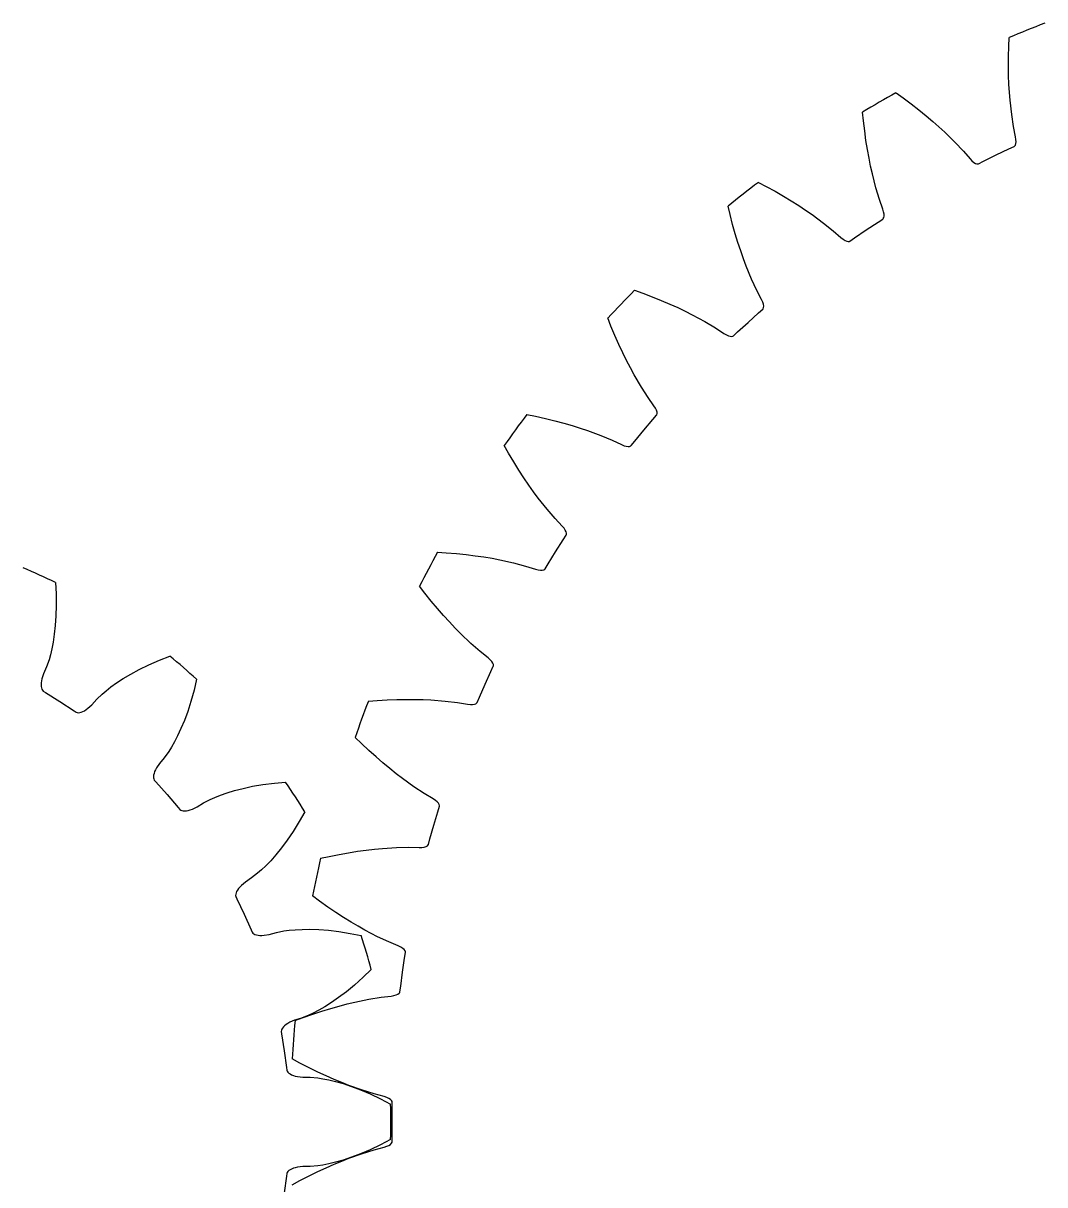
# Model space of a CAD drawing. Extents: x -24 to 114, y -47 to 47.
# Drawn here: x 9.32 to 50.11, y -2.51 to 43.86 of the extents above; entities that cross this region are included whole.
import ezdxf

# ---------------------------------------------------------------- set-up
doc = ezdxf.new("R2010")
doc.units = 0

msp = doc.modelspace()

# ---------------------------------------------------------------- linework, layer by layer
at = {"layer": 'layer0'}
for p, q in [((48.668, 42.936), (48.683, 43.284)), ((48.658, 42.53), (48.668, 42.936)), ((48.657, 42.142), (48.658, 42.53)), ((48.664, 41.775), (48.657, 42.142)), ((48.678, 41.427), (48.664, 41.775)), ((48.698, 41.095), (48.678, 41.427)), ((44.169, 41.082), (44.452, 40.88)), ((44.452, 40.88), (44.778, 40.637)), ((48.723, 40.785), (48.698, 41.095)), ((44.778, 40.637), (45.084, 40.4)), ((45.084, 40.4), (45.37, 40.168)), ((48.787, 40.22), (48.723, 40.785)), ((42.871, 39.967), (42.837, 40.313)), ((42.918, 39.563), (42.871, 39.967)), ((45.37, 40.168), (45.636, 39.943)), ((45.636, 39.943), (45.884, 39.723)), ((48.862, 39.731), (48.787, 40.22)), ((42.971, 39.18), (42.918, 39.563)), ((45.884, 39.723), (46.113, 39.512)), ((46.113, 39.512), (46.52, 39.114)), ((48.942, 39.328), (48.862, 39.731)), ((43.029, 38.817), (42.971, 39.18)), ((46.52, 39.114), (46.858, 38.754)), ((48.887, 38.944), (48.905, 38.957)), ((48.905, 38.957), (48.934, 38.996)), ((48.934, 38.996), (48.952, 39.053)), ((48.957, 39.219), (48.942, 39.328)), ((48.952, 39.053), (48.96, 39.127)), ((48.96, 39.127), (48.957, 39.219)), ((43.091, 38.473), (43.029, 38.817)), ((46.858, 38.754), (47.127, 38.443)), ((47.668, 38.353), (48.172, 38.603)), ((48.172, 38.603), (48.679, 38.847)), ((48.679, 38.847), (48.887, 38.944)), ((43.157, 38.148), (43.091, 38.473)), ((43.225, 37.845), (43.157, 38.148)), ((47.127, 38.443), (47.203, 38.364)), ((47.203, 38.364), (47.274, 38.305)), ((47.274, 38.305), (47.337, 38.265)), ((47.337, 38.265), (47.394, 38.245)), ((47.394, 38.245), (47.442, 38.243)), ((47.442, 38.243), (47.463, 38.249)), ((47.463, 38.249), (47.668, 38.353)), ((43.366, 37.294), (43.225, 37.845)), ((38.674, 37.505), (38.982, 37.344)), ((38.982, 37.344), (39.339, 37.149)), ((39.339, 37.149), (39.675, 36.956)), ((43.509, 36.821), (43.366, 37.294)), ((39.675, 36.956), (39.99, 36.767)), ((39.99, 36.767), (40.285, 36.581)), ((43.644, 36.432), (43.509, 36.821)), ((37.544, 36.22), (37.462, 36.558)), ((37.646, 35.827), (37.544, 36.22)), ((40.285, 36.581), (40.561, 36.398)), ((40.561, 36.398), (40.817, 36.221)), ((40.817, 36.221), (41.275, 35.883)), ((43.674, 36.327), (43.644, 36.432)), ((43.691, 36.236), (43.674, 36.327)), ((43.693, 36.161), (43.691, 36.236)), ((37.752, 35.454), (37.646, 35.827)), ((41.275, 35.883), (41.66, 35.573)), ((42.983, 35.607), (43.451, 35.919)), ((43.451, 35.919), (43.644, 36.044)), ((43.644, 36.044), (43.659, 36.059)), ((43.659, 36.059), (43.682, 36.102)), ((43.682, 36.102), (43.693, 36.161)), ((37.86, 35.103), (37.752, 35.454)), ((41.66, 35.573), (41.97, 35.303)), ((41.97, 35.303), (42.057, 35.235)), ((42.33, 35.158), (42.518, 35.29)), ((42.518, 35.29), (42.983, 35.607)), ((37.969, 34.772), (37.86, 35.103)), ((42.057, 35.235), (42.135, 35.186)), ((42.135, 35.186), (42.203, 35.156)), ((42.203, 35.156), (42.262, 35.144)), ((42.262, 35.144), (42.31, 35.149)), ((42.31, 35.149), (42.33, 35.158)), ((38.079, 34.459), (37.969, 34.772)), ((38.189, 34.167), (38.079, 34.459)), ((38.406, 33.641), (38.189, 34.167)), ((38.614, 33.193), (38.406, 33.641)), ((33.73, 33.198), (34.058, 33.081)), ((34.058, 33.081), (34.438, 32.938)), ((34.438, 32.938), (34.797, 32.794)), ((38.801, 32.827), (38.614, 33.193)), ((34.797, 32.794), (35.136, 32.65)), ((35.136, 32.65), (35.454, 32.507)), ((35.454, 32.507), (35.753, 32.364)), ((38.846, 32.727), (38.801, 32.827)), ((38.874, 32.639), (38.846, 32.727)), ((38.855, 32.443), (38.868, 32.46)), ((38.868, 32.46), (38.885, 32.505)), ((38.887, 32.565), (38.874, 32.639)), ((38.885, 32.505), (38.887, 32.565)), ((32.789, 31.768), (32.662, 32.092)), ((35.753, 32.364), (36.031, 32.225)), ((36.031, 32.225), (36.532, 31.954)), ((38.261, 31.918), (38.681, 32.292)), ((38.681, 32.292), (38.855, 32.443)), ((32.946, 31.393), (32.789, 31.768)), ((36.532, 31.954), (36.956, 31.701)), ((36.956, 31.701), (37.3, 31.476)), ((37.677, 31.383), (37.845, 31.539)), ((37.845, 31.539), (38.261, 31.918)), ((33.102, 31.038), (32.946, 31.393)), ((37.3, 31.476), (37.396, 31.421)), ((37.396, 31.421), (37.48, 31.383)), ((37.48, 31.383), (37.552, 31.363)), ((37.552, 31.363), (37.612, 31.359)), ((37.612, 31.359), (37.658, 31.371)), ((37.658, 31.371), (37.677, 31.383)), ((33.258, 30.705), (33.102, 31.038)), ((33.412, 30.393), (33.258, 30.705)), ((33.565, 30.098), (33.412, 30.393)), ((33.714, 29.825), (33.565, 30.098)), ((34.002, 29.335), (33.714, 29.825)), ((34.27, 28.919), (34.002, 29.335)), ((34.507, 28.583), (34.27, 28.919)), ((34.565, 28.49), (34.507, 28.583)), ((34.606, 28.407), (34.565, 28.49)), ((34.629, 28.336), (34.606, 28.407)), ((34.635, 28.276), (34.629, 28.336)), ((29.433, 28.244), (29.774, 28.174)), ((29.774, 28.174), (30.171, 28.086)), ((30.171, 28.086), (30.547, 27.993)), ((30.547, 27.993), (30.902, 27.897)), ((30.902, 27.897), (31.236, 27.8)), ((34.098, 27.608), (34.463, 28.036)), ((34.463, 28.036), (34.613, 28.21)), ((34.613, 28.21), (34.624, 28.229)), ((34.624, 28.229), (34.635, 28.276)), ((31.236, 27.8), (31.553, 27.7)), ((31.553, 27.7), (31.848, 27.601)), ((31.848, 27.601), (32.381, 27.402)), ((32.381, 27.402), (32.837, 27.211)), ((33.739, 27.174), (34.098, 27.608)), ((28.701, 26.697), (28.529, 27)), ((32.837, 27.211), (33.209, 27.036)), ((33.209, 27.036), (33.311, 26.995)), ((33.311, 26.995), (33.399, 26.969)), ((33.399, 26.969), (33.474, 26.959)), ((33.474, 26.959), (33.533, 26.964)), ((33.533, 26.964), (33.578, 26.982)), ((33.578, 26.982), (33.595, 26.996)), ((33.595, 26.996), (33.739, 27.174)), ((28.908, 26.348), (28.701, 26.697)), ((29.113, 26.019), (28.908, 26.348)), ((29.313, 25.711), (29.113, 26.019)), ((29.509, 25.422), (29.313, 25.711)), ((29.702, 25.152), (29.509, 25.422)), ((29.887, 24.903), (29.702, 25.152)), ((30.241, 24.457), (29.887, 24.903)), ((30.564, 24.083), (30.241, 24.457)), ((30.845, 23.783), (30.564, 24.083)), ((30.916, 23.699), (30.845, 23.783)), ((30.967, 23.622), (30.916, 23.699)), ((30.576, 22.76), (30.877, 23.235)), ((30.877, 23.235), (31.002, 23.428)), ((31, 23.555), (30.967, 23.622)), ((31.014, 23.496), (31, 23.555)), ((31.002, 23.428), (31.011, 23.448)), ((31.011, 23.448), (31.014, 23.496)), ((25.868, 22.741), (26.216, 22.719)), ((30.281, 22.281), (30.576, 22.76)), ((26.216, 22.719), (26.62, 22.687)), ((26.62, 22.687), (27.006, 22.647)), ((27.006, 22.647), (27.37, 22.602)), ((27.37, 22.602), (27.716, 22.552)), ((27.716, 22.552), (28.043, 22.498)), ((28.043, 22.498), (28.349, 22.44)), ((28.349, 22.44), (28.904, 22.318)), ((28.904, 22.318), (29.382, 22.191)), ((30.162, 22.084), (30.281, 22.281)), ((29.382, 22.191), (29.775, 22.07)), ((29.775, 22.07), (29.882, 22.044)), ((29.882, 22.044), (29.973, 22.031)), ((29.973, 22.031), (30.048, 22.031)), ((30.048, 22.031), (30.106, 22.043)), ((30.106, 22.043), (30.148, 22.068)), ((30.148, 22.068), (30.162, 22.084)), ((25.358, 21.107), (25.146, 21.383)), ((25.612, 20.79), (25.358, 21.107)), ((25.86, 20.493), (25.612, 20.79)), ((26.102, 20.215), (25.86, 20.493)), ((26.336, 19.957), (26.102, 20.215)), ((26.564, 19.716), (26.336, 19.957)), ((26.783, 19.495), (26.564, 19.716)), ((27.195, 19.103), (26.783, 19.495)), ((27.567, 18.777), (27.195, 19.103)), ((27.887, 18.519), (27.567, 18.777)), ((27.969, 18.446), (27.887, 18.519)), ((28.03, 18.378), (27.969, 18.446)), ((27.995, 17.982), (28.092, 18.19)), ((28.072, 18.315), (28.03, 18.378)), ((28.095, 18.26), (28.072, 18.315)), ((28.092, 18.19), (28.098, 18.211)), ((28.098, 18.211), (28.095, 18.26)), ((27.763, 17.469), (27.995, 17.982)), ((27.538, 16.954), (27.763, 17.469)), ((23.103, 16.795), (23.451, 16.822)), ((23.451, 16.822), (23.856, 16.846)), ((23.856, 16.846), (24.243, 16.861)), ((24.243, 16.861), (24.611, 16.867)), ((24.611, 16.867), (24.959, 16.865)), ((24.959, 16.865), (25.291, 16.857)), ((25.291, 16.857), (25.602, 16.842)), ((25.602, 16.842), (26.169, 16.799)), ((26.169, 16.799), (26.66, 16.74)), ((26.66, 16.74), (27.066, 16.675)), ((27.341, 16.674), (27.398, 16.694)), ((27.398, 16.694), (27.436, 16.724)), ((27.436, 16.724), (27.447, 16.743)), ((27.447, 16.743), (27.538, 16.954)), ((27.066, 16.675), (27.175, 16.663)), ((27.175, 16.663), (27.267, 16.663)), ((27.267, 16.663), (27.341, 16.674)), ((22.826, 15.106), (22.577, 15.35)), ((23.121, 14.828), (22.826, 15.106)), ((23.409, 14.568), (23.121, 14.828)), ((23.686, 14.327), (23.409, 14.568)), ((23.954, 14.104), (23.686, 14.327)), ((24.214, 13.897), (23.954, 14.104)), ((24.461, 13.708), (24.214, 13.897)), ((24.924, 13.377), (24.461, 13.708)), ((25.337, 13.107), (24.924, 13.377)), ((25.69, 12.896), (25.337, 13.107)), ((25.781, 12.834), (25.69, 12.896)), ((25.852, 12.775), (25.781, 12.834)), ((25.902, 12.719), (25.852, 12.775)), ((25.872, 12.378), (25.939, 12.598)), ((25.932, 12.667), (25.902, 12.719)), ((25.942, 12.62), (25.932, 12.667)), ((25.939, 12.598), (25.942, 12.62)), ((25.714, 11.839), (25.872, 12.378)), ((25.562, 11.297), (25.714, 11.839)), ((25.502, 11.075), (25.562, 11.297)), ((21.533, 10.598), (21.931, 10.678)), ((21.931, 10.678), (22.313, 10.746)), ((22.313, 10.746), (22.676, 10.803)), ((22.676, 10.803), (23.021, 10.85)), ((23.021, 10.85), (23.351, 10.888)), ((23.351, 10.888), (23.661, 10.917)), ((23.661, 10.917), (24.229, 10.953)), ((24.229, 10.953), (24.723, 10.963)), ((24.723, 10.963), (25.134, 10.955)), ((25.134, 10.955), (25.243, 10.959)), ((25.243, 10.959), (25.335, 10.971)), ((25.335, 10.971), (25.407, 10.992)), ((25.407, 10.992), (25.46, 11.02)), ((25.46, 11.02), (25.493, 11.055)), ((25.493, 11.055), (25.502, 11.075)), ((21.193, 10.522), (21.533, 10.598)), ((21.154, 8.812), (20.873, 9.019)), ((21.485, 8.577), (21.154, 8.812)), ((21.805, 8.359), (21.485, 8.577)), ((22.114, 8.159), (21.805, 8.359)), ((22.41, 7.976), (22.114, 8.159)), ((22.696, 7.807), (22.41, 7.976)), ((22.967, 7.655), (22.696, 7.807)), ((23.472, 7.391), (22.967, 7.655)), ((23.919, 7.181), (23.472, 7.391)), ((24.297, 7.021), (23.919, 7.181)), ((24.396, 6.973), (24.297, 7.021)), ((24.474, 6.924), (24.396, 6.973)), ((24.468, 5.977), (24.55, 6.534)), ((24.532, 6.876), (24.474, 6.924)), ((24.569, 6.828), (24.532, 6.876)), ((24.55, 6.534), (24.585, 6.761)), ((24.585, 6.783), (24.569, 6.828)), ((24.585, 6.761), (24.585, 6.783)), ((24.393, 5.42), (24.468, 5.977)), ((24.282, 5.096), (24.33, 5.132)), ((24.33, 5.132), (24.358, 5.171)), ((24.358, 5.171), (24.365, 5.192)), ((24.365, 5.192), (24.393, 5.42)), ((21.939, 4.624), (22.26, 4.707)), ((22.26, 4.707), (22.563, 4.779)), ((22.563, 4.779), (23.121, 4.893)), ((23.121, 4.893), (23.608, 4.972)), ((23.608, 4.972), (24.016, 5.022)), ((24.016, 5.022), (24.125, 5.04)), ((24.125, 5.04), (24.213, 5.066)), ((24.213, 5.066), (24.282, 5.096)), ((20.501, 4.167), (20.884, 4.301)), ((20.884, 4.301), (21.252, 4.422)), ((21.252, 4.422), (21.604, 4.529)), ((21.604, 4.529), (21.939, 4.624)), ((20.174, 4.045), (20.501, 4.167)), ((20.373, 2.345), (20.067, 2.511)), ((20.734, 2.159), (20.373, 2.345)), ((21.082, 1.988), (20.734, 2.159)), ((21.415, 1.833), (21.082, 1.988)), ((21.734, 1.692), (21.415, 1.833)), ((22.041, 1.565), (21.734, 1.692)), ((22.33, 1.452), (22.041, 1.565)), ((22.867, 1.261), (22.33, 1.452)), ((23.339, 1.115), (22.867, 1.261)), ((23.736, 1.009), (23.339, 1.115)), ((23.84, 0.976), (23.736, 1.009)), ((23.925, 0.938), (23.84, 0.976)), ((23.988, 0.898), (23.925, 0.938)), ((24.031, 0.857), (23.988, 0.898)), ((24.054, 0.814), (24.031, 0.857)), ((24.05, 0), (24.054, 0.563)), ((24.057, 0.792), (24.054, 0.814)), ((24.054, 0.563), (24.057, 0.792)), ((24.054, -0.563), (24.05, 0)), ((23.925, -0.938), (23.988, -0.898)), ((23.988, -0.898), (24.031, -0.857)), ((24.031, -0.857), (24.054, -0.814)), ((24.057, -0.792), (24.054, -0.563)), ((24.054, -0.814), (24.057, -0.792)), ((22.33, -1.452), (22.867, -1.261)), ((22.867, -1.261), (23.339, -1.115)), ((23.339, -1.115), (23.736, -1.009)), ((23.736, -1.009), (23.84, -0.976)), ((23.84, -0.976), (23.925, -0.938)), ((21.082, -1.988), (21.415, -1.833)), ((21.415, -1.833), (21.734, -1.692)), ((21.734, -1.692), (22.041, -1.565)), ((22.041, -1.565), (22.33, -1.452)), ((20.373, -2.345), (20.734, -2.159)), ((20.734, -2.159), (21.082, -1.988)), ((20.067, -2.511), (20.373, -2.345))]:
    msp.add_line(p, q, dxfattribs=at)
for start, end in [(111.0629, 112.9371), (119.0629, 120.9371), (127.0629, 128.9371), (135.0629, 136.9371), (143.0629, 144.9371), (151.0629, 152.9371), (159.0629, 160.9371), (167.0629, 168.9371), (175.0629, 176.9371)]:
    msp.add_arc((67, 0), 47, start, end, dxfattribs=at)
at = {"layer": 'layer1'}
for p, q in [((10.608, 21.529), (10.633, 21.081)), ((10.633, 21.081), (10.64, 20.62)), ((10.64, 20.62), (10.63, 20.199)), ((10.63, 20.199), (10.604, 19.812)), ((10.604, 19.812), (10.565, 19.464)), ((10.518, 19.153), (10.465, 18.88)), ((10.565, 19.464), (10.518, 19.153)), ((10.408, 18.643), (10.353, 18.448)), ((10.465, 18.88), (10.408, 18.643)), ((14.759, 18.43), (15.177, 18.592)), ((10.253, 18.162), (10.135, 17.889)), ((10.353, 18.448), (10.253, 18.162)), ((13.958, 18.06), (14.337, 18.245)), ((14.337, 18.245), (14.759, 18.43)), ((10.071, 17.691), (10.052, 17.602)), ((10.135, 17.889), (10.071, 17.691)), ((13.053, 17.524), (13.316, 17.696)), ((13.316, 17.696), (13.617, 17.876)), ((13.617, 17.876), (13.958, 18.06)), ((16.243, 17.668), (16.142, 17.232)), ((10.04, 17.521), (10.037, 17.447)), ((10.037, 17.447), (10.04, 17.38)), ((10.052, 17.602), (10.04, 17.521)), ((10.04, 17.38), (10.051, 17.321)), ((10.051, 17.321), (10.068, 17.271)), ((10.068, 17.271), (10.092, 17.229)), ((10.092, 17.229), (10.122, 17.195)), ((10.122, 17.195), (10.208, 17.141)), ((12.48, 17.081), (12.635, 17.212)), ((12.635, 17.212), (12.826, 17.362)), ((12.826, 17.362), (13.053, 17.524)), ((16.142, 17.232), (16.019, 16.787)), ((10.208, 17.141), (10.786, 16.783)), ((10.786, 16.783), (11.351, 16.406)), ((12.062, 16.65), (12.261, 16.871)), ((12.261, 16.871), (12.48, 17.081)), ((16.019, 16.787), (15.89, 16.386)), ((11.351, 16.406), (11.437, 16.35)), ((11.437, 16.35), (11.48, 16.337)), ((11.48, 16.337), (11.528, 16.333)), ((11.528, 16.333), (11.581, 16.338)), ((11.581, 16.338), (11.639, 16.353)), ((11.639, 16.353), (11.701, 16.377)), ((11.701, 16.377), (11.767, 16.411)), ((11.767, 16.411), (11.836, 16.456)), ((11.836, 16.456), (11.909, 16.51)), ((11.909, 16.51), (12.062, 16.65)), ((15.89, 16.386), (15.756, 16.022)), ((15.756, 16.022), (15.621, 15.699)), ((15.488, 15.414), (15.36, 15.167)), ((15.621, 15.699), (15.488, 15.414)), ((15.239, 14.956), (15.131, 14.784)), ((15.36, 15.167), (15.239, 14.956)), ((14.954, 14.538), (14.764, 14.309)), ((15.131, 14.784), (14.954, 14.538)), ((14.545, 13.912), (14.53, 13.847)), ((14.57, 13.982), (14.545, 13.912)), ((14.604, 14.058), (14.57, 13.982)), ((14.647, 14.137), (14.604, 14.058)), ((14.764, 14.309), (14.647, 14.137)), ((14.53, 13.847), (14.524, 13.788)), ((14.524, 13.788), (14.526, 13.735)), ((14.526, 13.735), (14.537, 13.688)), ((14.537, 13.688), (14.556, 13.647)), ((14.556, 13.647), (14.624, 13.57)), ((14.624, 13.57), (15.077, 13.064)), ((18.481, 13.396), (18.896, 13.467)), ((18.896, 13.467), (19.354, 13.525)), ((19.354, 13.525), (19.8, 13.563)), ((15.077, 13.064), (15.513, 12.544)), ((16.972, 12.955), (17.198, 13.045)), ((17.198, 13.045), (17.461, 13.137)), ((17.461, 13.137), (17.762, 13.228)), ((17.762, 13.228), (18.102, 13.315)), ((18.102, 13.315), (18.481, 13.396)), ((15.513, 12.544), (15.58, 12.466)), ((16.078, 12.486), (16.264, 12.578)), ((16.264, 12.578), (16.518, 12.733)), ((16.518, 12.733), (16.787, 12.873)), ((16.787, 12.873), (16.972, 12.955)), ((15.58, 12.466), (15.617, 12.441)), ((15.617, 12.441), (15.662, 12.424)), ((15.662, 12.424), (15.715, 12.414)), ((15.715, 12.414), (15.774, 12.412)), ((15.774, 12.412), (15.841, 12.417)), ((15.841, 12.417), (15.914, 12.432)), ((15.914, 12.432), (15.993, 12.455)), ((15.993, 12.455), (16.078, 12.486)), ((20.563, 12.376), (20.343, 11.986)), ((20.1, 11.594), (19.863, 11.246)), ((20.343, 11.986), (20.1, 11.594)), ((19.863, 11.246), (19.632, 10.934)), ((19.632, 10.934), (19.411, 10.662)), ((19.011, 10.225), (18.835, 10.057)), ((19.204, 10.426), (19.011, 10.225)), ((19.411, 10.662), (19.204, 10.426)), ((18.683, 9.922), (18.444, 9.736)), ((18.835, 10.057), (18.683, 9.922)), ((17.919, 9.311), (17.876, 9.251)), ((17.973, 9.374), (17.919, 9.311)), ((18.037, 9.438), (17.973, 9.374)), ((18.197, 9.569), (18.037, 9.438)), ((18.444, 9.736), (18.197, 9.569)), ((17.807, 9.086), (17.805, 9.038)), ((17.805, 9.038), (17.812, 8.994)), ((17.82, 9.138), (17.807, 9.086)), ((17.812, 8.994), (17.855, 8.901)), ((17.843, 9.193), (17.82, 9.138)), ((17.876, 9.251), (17.843, 9.193)), ((17.855, 8.901), (18.147, 8.288)), ((18.147, 8.288), (18.419, 7.665)), ((18.419, 7.665), (18.461, 7.572)), ((18.461, 7.572), (18.49, 7.537)), ((18.49, 7.537), (18.528, 7.508)), ((18.528, 7.508), (18.575, 7.484)), ((18.575, 7.484), (18.632, 7.465)), ((18.632, 7.465), (18.697, 7.452)), ((18.697, 7.452), (18.771, 7.445)), ((18.771, 7.445), (18.854, 7.444)), ((18.854, 7.444), (18.944, 7.451)), ((18.944, 7.451), (19.149, 7.486)), ((19.149, 7.486), (19.436, 7.564)), ((19.436, 7.564), (19.733, 7.622)), ((19.733, 7.622), (19.935, 7.649)), ((19.935, 7.649), (20.177, 7.671)), ((20.177, 7.671), (20.455, 7.685)), ((20.455, 7.685), (20.77, 7.688)), ((20.77, 7.688), (21.12, 7.676)), ((21.12, 7.676), (21.506, 7.647)), ((21.506, 7.647), (21.925, 7.598)), ((21.925, 7.598), (22.38, 7.525)), ((22.38, 7.525), (22.819, 7.436)), ((23.217, 6.082), (22.895, 5.77)), ((22.895, 5.77), (22.552, 5.462)), ((22.226, 5.194), (21.917, 4.961)), ((22.552, 5.462), (22.226, 5.194)), ((21.629, 4.761), (21.363, 4.594)), ((21.917, 4.961), (21.629, 4.761)), ((20.721, 4.257), (20.44, 4.145)), ((20.906, 4.343), (20.721, 4.257)), ((21.121, 4.455), (20.906, 4.343)), ((21.363, 4.594), (21.121, 4.455)), ((19.673, 3.747), (19.646, 3.701)), ((19.71, 3.794), (19.673, 3.747)), ((19.758, 3.84), (19.71, 3.794)), ((19.816, 3.886), (19.758, 3.84)), ((19.886, 3.931), (19.816, 3.886)), ((19.965, 3.974), (19.886, 3.931)), ((20.156, 4.055), (19.965, 3.974)), ((20.44, 4.145), (20.156, 4.055)), ((19.63, 3.655), (19.624, 3.611)), ((19.624, 3.611), (19.639, 3.51)), ((19.646, 3.701), (19.63, 3.655)), ((19.639, 3.51), (19.747, 2.839)), ((19.747, 2.839), (19.832, 2.165)), ((19.832, 2.165), (19.846, 2.064)), ((19.846, 2.064), (19.864, 2.023)), ((19.864, 2.023), (19.893, 1.984)), ((19.893, 1.984), (19.931, 1.947)), ((19.931, 1.947), (19.98, 1.913)), ((19.98, 1.913), (20.039, 1.882)), ((20.039, 1.882), (20.108, 1.855)), ((20.108, 1.855), (20.187, 1.831)), ((20.187, 1.831), (20.276, 1.812)), ((20.276, 1.812), (20.482, 1.788)), ((20.482, 1.788), (20.78, 1.782)), ((20.78, 1.782), (21.081, 1.754)), ((21.081, 1.754), (21.282, 1.723)), ((21.282, 1.723), (21.521, 1.676)), ((21.521, 1.676), (21.792, 1.611)), ((21.792, 1.611), (22.094, 1.525)), ((22.094, 1.525), (22.427, 1.415)), ((22.427, 1.415), (22.789, 1.278)), ((22.789, 1.278), (23.177, 1.113)), ((23.177, 1.113), (23.593, 0.915)), ((23.593, 0.915), (23.99, 0.706)), ((23.593, -0.915), (23.177, -1.113)), ((23.99, -0.706), (23.593, -0.915)), ((22.789, -1.278), (22.427, -1.415)), ((23.177, -1.113), (22.789, -1.278)), ((20.108, -1.855), (20.039, -1.882)), ((20.187, -1.831), (20.108, -1.855)), ((20.276, -1.812), (20.187, -1.831)), ((20.482, -1.788), (20.276, -1.812)), ((20.78, -1.782), (20.482, -1.788)), ((21.081, -1.754), (20.78, -1.782)), ((21.282, -1.723), (21.081, -1.754)), ((21.521, -1.676), (21.282, -1.723)), ((21.792, -1.611), (21.521, -1.676)), ((22.094, -1.525), (21.792, -1.611)), ((22.427, -1.415), (22.094, -1.525)), ((19.832, -2.165), (19.747, -2.839)), ((19.846, -2.064), (19.832, -2.165)), ((19.864, -2.023), (19.846, -2.064)), ((19.893, -1.984), (19.864, -2.023)), ((19.931, -1.947), (19.893, -1.984)), ((19.98, -1.913), (19.931, -1.947)), ((20.039, -1.882), (19.98, -1.913))]:
    msp.add_line(p, q, dxfattribs=at)
for start, end in [(63.7696, 67.1395), (47.406, 50.7758), (31.0423, 34.4122), (14.6787, 18.0486), (358.3151, 361.6849)]:
    msp.add_arc((0, 0), 24, start, end, dxfattribs=at)
at = {"layer": 'layer2'}
for p, q in [((48.668, 42.936), (48.683, 43.284)), ((48.658, 42.53), (48.668, 42.936)), ((48.657, 42.142), (48.658, 42.53)), ((48.664, 41.775), (48.657, 42.142)), ((48.678, 41.427), (48.664, 41.775)), ((48.698, 41.095), (48.678, 41.427)), ((44.169, 41.082), (44.452, 40.88)), ((44.452, 40.88), (44.778, 40.637)), ((48.723, 40.785), (48.698, 41.095)), ((44.778, 40.637), (45.084, 40.4)), ((45.084, 40.4), (45.37, 40.168)), ((48.787, 40.22), (48.723, 40.785)), ((42.871, 39.967), (42.837, 40.313)), ((42.918, 39.563), (42.871, 39.967)), ((45.37, 40.168), (45.636, 39.943)), ((45.636, 39.943), (45.884, 39.723)), ((48.862, 39.731), (48.787, 40.22)), ((42.971, 39.18), (42.918, 39.563)), ((45.884, 39.723), (46.113, 39.512)), ((46.113, 39.512), (46.52, 39.114)), ((48.942, 39.328), (48.862, 39.731)), ((43.029, 38.817), (42.971, 39.18)), ((46.52, 39.114), (46.858, 38.754)), ((48.887, 38.944), (48.905, 38.957)), ((48.905, 38.957), (48.934, 38.996)), ((48.934, 38.996), (48.952, 39.053)), ((48.957, 39.219), (48.942, 39.328)), ((48.952, 39.053), (48.96, 39.127)), ((48.96, 39.127), (48.957, 39.219)), ((43.091, 38.473), (43.029, 38.817)), ((46.858, 38.754), (47.127, 38.443)), ((47.668, 38.353), (48.172, 38.603)), ((48.172, 38.603), (48.679, 38.847)), ((48.679, 38.847), (48.887, 38.944)), ((43.157, 38.148), (43.091, 38.473)), ((43.225, 37.845), (43.157, 38.148)), ((47.127, 38.443), (47.203, 38.364)), ((47.203, 38.364), (47.274, 38.305)), ((47.274, 38.305), (47.337, 38.265)), ((47.337, 38.265), (47.394, 38.245)), ((47.394, 38.245), (47.442, 38.243)), ((47.442, 38.243), (47.463, 38.249)), ((47.463, 38.249), (47.668, 38.353)), ((43.366, 37.294), (43.225, 37.845)), ((38.674, 37.505), (38.982, 37.344)), ((38.982, 37.344), (39.339, 37.149)), ((39.339, 37.149), (39.675, 36.956)), ((43.509, 36.821), (43.366, 37.294)), ((39.675, 36.956), (39.99, 36.767)), ((39.99, 36.767), (40.285, 36.581)), ((43.644, 36.432), (43.509, 36.821)), ((37.544, 36.22), (37.462, 36.558)), ((37.646, 35.827), (37.544, 36.22)), ((40.285, 36.581), (40.561, 36.398)), ((40.561, 36.398), (40.817, 36.221)), ((40.817, 36.221), (41.275, 35.883)), ((43.674, 36.327), (43.644, 36.432)), ((43.691, 36.236), (43.674, 36.327)), ((43.693, 36.161), (43.691, 36.236)), ((37.752, 35.454), (37.646, 35.827)), ((41.275, 35.883), (41.66, 35.573)), ((42.983, 35.607), (43.451, 35.919)), ((43.451, 35.919), (43.644, 36.044)), ((43.644, 36.044), (43.659, 36.059)), ((43.659, 36.059), (43.682, 36.102)), ((43.682, 36.102), (43.693, 36.161)), ((37.86, 35.103), (37.752, 35.454)), ((41.66, 35.573), (41.97, 35.303)), ((41.97, 35.303), (42.057, 35.235)), ((42.33, 35.158), (42.518, 35.29)), ((42.518, 35.29), (42.983, 35.607)), ((37.969, 34.772), (37.86, 35.103)), ((42.057, 35.235), (42.135, 35.186)), ((42.135, 35.186), (42.203, 35.156)), ((42.203, 35.156), (42.262, 35.144)), ((42.262, 35.144), (42.31, 35.149)), ((42.31, 35.149), (42.33, 35.158)), ((38.079, 34.459), (37.969, 34.772)), ((38.189, 34.167), (38.079, 34.459)), ((38.406, 33.641), (38.189, 34.167)), ((38.614, 33.193), (38.406, 33.641)), ((33.73, 33.198), (34.058, 33.081)), ((34.058, 33.081), (34.438, 32.938)), ((34.438, 32.938), (34.797, 32.794)), ((38.801, 32.827), (38.614, 33.193)), ((34.797, 32.794), (35.136, 32.65)), ((35.136, 32.65), (35.454, 32.507)), ((35.454, 32.507), (35.753, 32.364)), ((38.846, 32.727), (38.801, 32.827)), ((38.874, 32.639), (38.846, 32.727)), ((38.855, 32.443), (38.868, 32.46)), ((38.868, 32.46), (38.885, 32.505)), ((38.887, 32.565), (38.874, 32.639)), ((38.885, 32.505), (38.887, 32.565)), ((32.789, 31.768), (32.662, 32.092)), ((35.753, 32.364), (36.031, 32.225)), ((36.031, 32.225), (36.532, 31.954)), ((38.261, 31.918), (38.681, 32.292)), ((38.681, 32.292), (38.855, 32.443)), ((32.946, 31.393), (32.789, 31.768)), ((36.532, 31.954), (36.956, 31.701)), ((36.956, 31.701), (37.3, 31.476)), ((37.677, 31.383), (37.845, 31.539)), ((37.845, 31.539), (38.261, 31.918)), ((33.102, 31.038), (32.946, 31.393)), ((37.3, 31.476), (37.396, 31.421)), ((37.396, 31.421), (37.48, 31.383)), ((37.48, 31.383), (37.552, 31.363)), ((37.552, 31.363), (37.612, 31.359)), ((37.612, 31.359), (37.658, 31.371)), ((37.658, 31.371), (37.677, 31.383)), ((33.258, 30.705), (33.102, 31.038)), ((33.412, 30.393), (33.258, 30.705)), ((33.565, 30.098), (33.412, 30.393)), ((33.714, 29.825), (33.565, 30.098)), ((34.002, 29.335), (33.714, 29.825)), ((34.27, 28.919), (34.002, 29.335)), ((34.507, 28.583), (34.27, 28.919)), ((34.565, 28.49), (34.507, 28.583)), ((34.606, 28.407), (34.565, 28.49)), ((34.629, 28.336), (34.606, 28.407)), ((34.635, 28.276), (34.629, 28.336)), ((29.433, 28.244), (29.774, 28.174)), ((29.774, 28.174), (30.171, 28.086)), ((30.171, 28.086), (30.547, 27.993)), ((30.547, 27.993), (30.902, 27.897)), ((30.902, 27.897), (31.236, 27.8)), ((34.098, 27.608), (34.463, 28.036)), ((34.463, 28.036), (34.613, 28.21)), ((34.613, 28.21), (34.624, 28.229)), ((34.624, 28.229), (34.635, 28.276)), ((31.236, 27.8), (31.553, 27.7)), ((31.553, 27.7), (31.848, 27.601)), ((31.848, 27.601), (32.381, 27.402)), ((32.381, 27.402), (32.837, 27.211)), ((33.739, 27.174), (34.098, 27.608)), ((28.701, 26.697), (28.529, 27)), ((32.837, 27.211), (33.209, 27.036)), ((33.209, 27.036), (33.311, 26.995)), ((33.311, 26.995), (33.399, 26.969)), ((33.399, 26.969), (33.474, 26.959)), ((33.474, 26.959), (33.533, 26.964)), ((33.533, 26.964), (33.578, 26.982)), ((33.578, 26.982), (33.595, 26.996)), ((33.595, 26.996), (33.739, 27.174)), ((28.908, 26.348), (28.701, 26.697)), ((29.113, 26.019), (28.908, 26.348)), ((29.313, 25.711), (29.113, 26.019)), ((29.509, 25.422), (29.313, 25.711)), ((29.702, 25.152), (29.509, 25.422)), ((29.887, 24.903), (29.702, 25.152)), ((30.241, 24.457), (29.887, 24.903)), ((30.564, 24.083), (30.241, 24.457)), ((30.845, 23.783), (30.564, 24.083)), ((30.916, 23.699), (30.845, 23.783)), ((30.967, 23.622), (30.916, 23.699)), ((30.576, 22.76), (30.877, 23.235)), ((30.877, 23.235), (31.002, 23.428)), ((31, 23.555), (30.967, 23.622)), ((31.014, 23.496), (31, 23.555)), ((31.002, 23.428), (31.011, 23.448)), ((31.011, 23.448), (31.014, 23.496)), ((25.868, 22.741), (26.216, 22.719)), ((30.281, 22.281), (30.576, 22.76)), ((26.216, 22.719), (26.62, 22.687)), ((26.62, 22.687), (27.006, 22.647)), ((27.006, 22.647), (27.37, 22.602)), ((27.37, 22.602), (27.716, 22.552)), ((27.716, 22.552), (28.043, 22.498)), ((28.043, 22.498), (28.349, 22.44)), ((28.349, 22.44), (28.904, 22.318)), ((28.904, 22.318), (29.382, 22.191)), ((30.162, 22.084), (30.281, 22.281)), ((29.382, 22.191), (29.775, 22.07)), ((29.775, 22.07), (29.882, 22.044)), ((29.882, 22.044), (29.973, 22.031)), ((29.973, 22.031), (30.048, 22.031)), ((30.048, 22.031), (30.106, 22.043)), ((30.106, 22.043), (30.148, 22.068)), ((30.148, 22.068), (30.162, 22.084)), ((25.358, 21.107), (25.146, 21.383)), ((25.612, 20.79), (25.358, 21.107)), ((25.86, 20.493), (25.612, 20.79)), ((26.102, 20.215), (25.86, 20.493)), ((26.336, 19.957), (26.102, 20.215)), ((26.564, 19.716), (26.336, 19.957)), ((26.783, 19.495), (26.564, 19.716)), ((27.195, 19.103), (26.783, 19.495)), ((27.567, 18.777), (27.195, 19.103)), ((27.887, 18.519), (27.567, 18.777)), ((27.969, 18.446), (27.887, 18.519)), ((28.03, 18.378), (27.969, 18.446)), ((27.995, 17.982), (28.092, 18.19)), ((28.072, 18.315), (28.03, 18.378)), ((28.095, 18.26), (28.072, 18.315)), ((28.092, 18.19), (28.098, 18.211)), ((28.098, 18.211), (28.095, 18.26)), ((27.763, 17.469), (27.995, 17.982)), ((27.538, 16.954), (27.763, 17.469)), ((23.103, 16.795), (23.451, 16.822)), ((23.451, 16.822), (23.856, 16.846)), ((23.856, 16.846), (24.243, 16.861)), ((24.243, 16.861), (24.611, 16.867)), ((24.611, 16.867), (24.959, 16.865)), ((24.959, 16.865), (25.291, 16.857)), ((25.291, 16.857), (25.602, 16.842)), ((25.602, 16.842), (26.169, 16.799)), ((26.169, 16.799), (26.66, 16.74)), ((26.66, 16.74), (27.066, 16.675)), ((27.341, 16.674), (27.398, 16.694)), ((27.398, 16.694), (27.436, 16.724)), ((27.436, 16.724), (27.447, 16.743)), ((27.447, 16.743), (27.538, 16.954)), ((27.066, 16.675), (27.175, 16.663)), ((27.175, 16.663), (27.267, 16.663)), ((27.267, 16.663), (27.341, 16.674)), ((22.826, 15.106), (22.577, 15.35)), ((23.121, 14.828), (22.826, 15.106)), ((23.409, 14.568), (23.121, 14.828)), ((23.686, 14.327), (23.409, 14.568)), ((23.954, 14.104), (23.686, 14.327)), ((24.214, 13.897), (23.954, 14.104)), ((24.461, 13.708), (24.214, 13.897)), ((24.924, 13.377), (24.461, 13.708)), ((25.337, 13.107), (24.924, 13.377)), ((25.69, 12.896), (25.337, 13.107)), ((25.781, 12.834), (25.69, 12.896)), ((25.852, 12.775), (25.781, 12.834)), ((25.902, 12.719), (25.852, 12.775)), ((25.872, 12.378), (25.939, 12.598)), ((25.932, 12.667), (25.902, 12.719)), ((25.942, 12.62), (25.932, 12.667)), ((25.939, 12.598), (25.942, 12.62)), ((25.714, 11.839), (25.872, 12.378)), ((25.562, 11.297), (25.714, 11.839)), ((25.502, 11.075), (25.562, 11.297)), ((21.533, 10.598), (21.931, 10.678)), ((21.931, 10.678), (22.313, 10.746)), ((22.313, 10.746), (22.676, 10.803)), ((22.676, 10.803), (23.021, 10.85)), ((23.021, 10.85), (23.351, 10.888)), ((23.351, 10.888), (23.661, 10.917)), ((23.661, 10.917), (24.229, 10.953)), ((24.229, 10.953), (24.723, 10.963)), ((24.723, 10.963), (25.134, 10.955)), ((25.134, 10.955), (25.243, 10.959)), ((25.243, 10.959), (25.335, 10.971)), ((25.335, 10.971), (25.407, 10.992)), ((25.407, 10.992), (25.46, 11.02)), ((25.46, 11.02), (25.493, 11.055)), ((25.493, 11.055), (25.502, 11.075)), ((21.193, 10.522), (21.533, 10.598)), ((21.154, 8.812), (20.873, 9.019)), ((21.485, 8.577), (21.154, 8.812)), ((21.805, 8.359), (21.485, 8.577)), ((22.114, 8.159), (21.805, 8.359)), ((22.41, 7.976), (22.114, 8.159)), ((22.696, 7.807), (22.41, 7.976)), ((22.967, 7.655), (22.696, 7.807)), ((23.472, 7.391), (22.967, 7.655)), ((23.919, 7.181), (23.472, 7.391)), ((24.297, 7.021), (23.919, 7.181)), ((24.396, 6.973), (24.297, 7.021)), ((24.474, 6.924), (24.396, 6.973)), ((24.468, 5.977), (24.55, 6.534)), ((24.532, 6.876), (24.474, 6.924)), ((24.569, 6.828), (24.532, 6.876)), ((24.55, 6.534), (24.585, 6.761)), ((24.585, 6.783), (24.569, 6.828)), ((24.585, 6.761), (24.585, 6.783)), ((24.393, 5.42), (24.468, 5.977)), ((24.282, 5.096), (24.33, 5.132)), ((24.33, 5.132), (24.358, 5.171)), ((24.358, 5.171), (24.365, 5.192)), ((24.365, 5.192), (24.393, 5.42)), ((21.939, 4.624), (22.26, 4.707)), ((22.26, 4.707), (22.563, 4.779)), ((22.563, 4.779), (23.121, 4.893)), ((23.121, 4.893), (23.608, 4.972)), ((23.608, 4.972), (24.016, 5.022)), ((24.016, 5.022), (24.125, 5.04)), ((24.125, 5.04), (24.213, 5.066)), ((24.213, 5.066), (24.282, 5.096)), ((20.501, 4.167), (20.884, 4.301)), ((20.884, 4.301), (21.252, 4.422)), ((21.252, 4.422), (21.604, 4.529)), ((21.604, 4.529), (21.939, 4.624)), ((20.174, 4.045), (20.501, 4.167)), ((20.373, 2.345), (20.067, 2.511)), ((20.734, 2.159), (20.373, 2.345)), ((21.082, 1.988), (20.734, 2.159)), ((21.415, 1.833), (21.082, 1.988)), ((21.734, 1.692), (21.415, 1.833)), ((22.041, 1.565), (21.734, 1.692)), ((22.33, 1.452), (22.041, 1.565)), ((22.867, 1.261), (22.33, 1.452)), ((23.339, 1.115), (22.867, 1.261)), ((23.736, 1.009), (23.339, 1.115)), ((23.84, 0.976), (23.736, 1.009)), ((23.925, 0.938), (23.84, 0.976)), ((23.988, 0.898), (23.925, 0.938)), ((24.031, 0.857), (23.988, 0.898)), ((24.054, 0.814), (24.031, 0.857)), ((24.05, 0), (24.054, 0.563)), ((24.057, 0.792), (24.054, 0.814)), ((24.054, 0.563), (24.057, 0.792)), ((24.054, -0.563), (24.05, 0)), ((23.925, -0.938), (23.988, -0.898)), ((23.988, -0.898), (24.031, -0.857)), ((24.031, -0.857), (24.054, -0.814)), ((24.057, -0.792), (24.054, -0.563)), ((24.054, -0.814), (24.057, -0.792)), ((22.33, -1.452), (22.867, -1.261)), ((22.867, -1.261), (23.339, -1.115)), ((23.339, -1.115), (23.736, -1.009)), ((23.736, -1.009), (23.84, -0.976)), ((23.84, -0.976), (23.925, -0.938)), ((21.082, -1.988), (21.415, -1.833)), ((21.415, -1.833), (21.734, -1.692)), ((21.734, -1.692), (22.041, -1.565)), ((22.041, -1.565), (22.33, -1.452)), ((20.373, -2.345), (20.734, -2.159)), ((20.734, -2.159), (21.082, -1.988)), ((20.067, -2.511), (20.373, -2.345))]:
    msp.add_line(p, q, dxfattribs=at)
for start, end in [(111.0629, 112.9371), (119.0629, 120.9371), (127.0629, 128.9371), (135.0629, 136.9371), (143.0629, 144.9371), (151.0629, 152.9371), (159.0629, 160.9371), (167.0629, 168.9371), (175.0629, 176.9371)]:
    msp.add_arc((67, 0), 47, start, end, dxfattribs=at)
at = {"layer": 'layer3'}
for p, q in [((10.608, 21.529), (10.633, 21.081)), ((10.633, 21.081), (10.64, 20.62)), ((10.64, 20.62), (10.63, 20.199)), ((10.63, 20.199), (10.604, 19.812)), ((10.604, 19.812), (10.565, 19.464)), ((10.518, 19.153), (10.465, 18.88)), ((10.565, 19.464), (10.518, 19.153)), ((10.408, 18.643), (10.353, 18.448)), ((10.465, 18.88), (10.408, 18.643)), ((14.759, 18.43), (15.177, 18.592)), ((10.253, 18.162), (10.135, 17.889)), ((10.353, 18.448), (10.253, 18.162)), ((13.958, 18.06), (14.337, 18.245)), ((14.337, 18.245), (14.759, 18.43)), ((10.071, 17.691), (10.052, 17.602)), ((10.135, 17.889), (10.071, 17.691)), ((13.053, 17.524), (13.316, 17.696)), ((13.316, 17.696), (13.617, 17.876)), ((13.617, 17.876), (13.958, 18.06)), ((16.243, 17.668), (16.142, 17.232)), ((10.04, 17.521), (10.037, 17.447)), ((10.037, 17.447), (10.04, 17.38)), ((10.052, 17.602), (10.04, 17.521)), ((10.04, 17.38), (10.051, 17.321)), ((10.051, 17.321), (10.068, 17.271)), ((10.068, 17.271), (10.092, 17.229)), ((10.092, 17.229), (10.122, 17.195)), ((10.122, 17.195), (10.208, 17.141)), ((12.48, 17.081), (12.635, 17.212)), ((12.635, 17.212), (12.826, 17.362)), ((12.826, 17.362), (13.053, 17.524)), ((16.142, 17.232), (16.019, 16.787)), ((10.208, 17.141), (10.786, 16.783)), ((10.786, 16.783), (11.351, 16.406)), ((12.062, 16.65), (12.261, 16.871)), ((12.261, 16.871), (12.48, 17.081)), ((16.019, 16.787), (15.89, 16.386)), ((11.351, 16.406), (11.437, 16.35)), ((11.437, 16.35), (11.48, 16.337)), ((11.48, 16.337), (11.528, 16.333)), ((11.528, 16.333), (11.581, 16.338)), ((11.581, 16.338), (11.639, 16.353)), ((11.639, 16.353), (11.701, 16.377)), ((11.701, 16.377), (11.767, 16.411)), ((11.767, 16.411), (11.836, 16.456)), ((11.836, 16.456), (11.909, 16.51)), ((11.909, 16.51), (12.062, 16.65)), ((15.89, 16.386), (15.756, 16.022)), ((15.756, 16.022), (15.621, 15.699)), ((15.488, 15.414), (15.36, 15.167)), ((15.621, 15.699), (15.488, 15.414)), ((15.239, 14.956), (15.131, 14.784)), ((15.36, 15.167), (15.239, 14.956)), ((14.954, 14.538), (14.764, 14.309)), ((15.131, 14.784), (14.954, 14.538)), ((14.545, 13.912), (14.53, 13.847)), ((14.57, 13.982), (14.545, 13.912)), ((14.604, 14.058), (14.57, 13.982)), ((14.647, 14.137), (14.604, 14.058)), ((14.764, 14.309), (14.647, 14.137)), ((14.53, 13.847), (14.524, 13.788)), ((14.524, 13.788), (14.526, 13.735)), ((14.526, 13.735), (14.537, 13.688)), ((14.537, 13.688), (14.556, 13.647)), ((14.556, 13.647), (14.624, 13.57)), ((14.624, 13.57), (15.077, 13.064)), ((18.481, 13.396), (18.896, 13.467)), ((18.896, 13.467), (19.354, 13.525)), ((19.354, 13.525), (19.8, 13.563)), ((15.077, 13.064), (15.513, 12.544)), ((16.972, 12.955), (17.198, 13.045)), ((17.198, 13.045), (17.461, 13.137)), ((17.461, 13.137), (17.762, 13.228)), ((17.762, 13.228), (18.102, 13.315)), ((18.102, 13.315), (18.481, 13.396)), ((15.513, 12.544), (15.58, 12.466)), ((16.078, 12.486), (16.264, 12.578)), ((16.264, 12.578), (16.518, 12.733)), ((16.518, 12.733), (16.787, 12.873)), ((16.787, 12.873), (16.972, 12.955)), ((15.58, 12.466), (15.617, 12.441)), ((15.617, 12.441), (15.662, 12.424)), ((15.662, 12.424), (15.715, 12.414)), ((15.715, 12.414), (15.774, 12.412)), ((15.774, 12.412), (15.841, 12.417)), ((15.841, 12.417), (15.914, 12.432)), ((15.914, 12.432), (15.993, 12.455)), ((15.993, 12.455), (16.078, 12.486)), ((20.563, 12.376), (20.343, 11.986)), ((20.1, 11.594), (19.863, 11.246)), ((20.343, 11.986), (20.1, 11.594)), ((19.863, 11.246), (19.632, 10.934)), ((19.632, 10.934), (19.411, 10.662)), ((19.011, 10.225), (18.835, 10.057)), ((19.204, 10.426), (19.011, 10.225)), ((19.411, 10.662), (19.204, 10.426)), ((18.683, 9.922), (18.444, 9.736)), ((18.835, 10.057), (18.683, 9.922)), ((17.919, 9.311), (17.876, 9.251)), ((17.973, 9.374), (17.919, 9.311)), ((18.037, 9.438), (17.973, 9.374)), ((18.197, 9.569), (18.037, 9.438)), ((18.444, 9.736), (18.197, 9.569)), ((17.807, 9.086), (17.805, 9.038)), ((17.805, 9.038), (17.812, 8.994)), ((17.82, 9.138), (17.807, 9.086)), ((17.812, 8.994), (17.855, 8.901)), ((17.843, 9.193), (17.82, 9.138)), ((17.876, 9.251), (17.843, 9.193)), ((17.855, 8.901), (18.147, 8.288)), ((18.147, 8.288), (18.419, 7.665)), ((18.419, 7.665), (18.461, 7.572)), ((18.461, 7.572), (18.49, 7.537)), ((18.49, 7.537), (18.528, 7.508)), ((18.528, 7.508), (18.575, 7.484)), ((18.575, 7.484), (18.632, 7.465)), ((18.632, 7.465), (18.697, 7.452)), ((18.697, 7.452), (18.771, 7.445)), ((18.771, 7.445), (18.854, 7.444)), ((18.854, 7.444), (18.944, 7.451)), ((18.944, 7.451), (19.149, 7.486)), ((19.149, 7.486), (19.436, 7.564)), ((19.436, 7.564), (19.733, 7.622)), ((19.733, 7.622), (19.935, 7.649)), ((19.935, 7.649), (20.177, 7.671)), ((20.177, 7.671), (20.455, 7.685)), ((20.455, 7.685), (20.77, 7.688)), ((20.77, 7.688), (21.12, 7.676)), ((21.12, 7.676), (21.506, 7.647)), ((21.506, 7.647), (21.925, 7.598)), ((21.925, 7.598), (22.38, 7.525)), ((22.38, 7.525), (22.819, 7.436)), ((23.217, 6.082), (22.895, 5.77)), ((22.895, 5.77), (22.552, 5.462)), ((22.226, 5.194), (21.917, 4.961)), ((22.552, 5.462), (22.226, 5.194)), ((21.629, 4.761), (21.363, 4.594)), ((21.917, 4.961), (21.629, 4.761)), ((20.721, 4.257), (20.44, 4.145)), ((20.906, 4.343), (20.721, 4.257)), ((21.121, 4.455), (20.906, 4.343)), ((21.363, 4.594), (21.121, 4.455)), ((19.673, 3.747), (19.646, 3.701)), ((19.71, 3.794), (19.673, 3.747)), ((19.758, 3.84), (19.71, 3.794)), ((19.816, 3.886), (19.758, 3.84)), ((19.886, 3.931), (19.816, 3.886)), ((19.965, 3.974), (19.886, 3.931)), ((20.156, 4.055), (19.965, 3.974)), ((20.44, 4.145), (20.156, 4.055)), ((19.63, 3.655), (19.624, 3.611)), ((19.624, 3.611), (19.639, 3.51)), ((19.646, 3.701), (19.63, 3.655)), ((19.639, 3.51), (19.747, 2.839)), ((19.747, 2.839), (19.832, 2.165)), ((19.832, 2.165), (19.846, 2.064)), ((19.846, 2.064), (19.864, 2.023)), ((19.864, 2.023), (19.893, 1.984)), ((19.893, 1.984), (19.931, 1.947)), ((19.931, 1.947), (19.98, 1.913)), ((19.98, 1.913), (20.039, 1.882)), ((20.039, 1.882), (20.108, 1.855)), ((20.108, 1.855), (20.187, 1.831)), ((20.187, 1.831), (20.276, 1.812)), ((20.276, 1.812), (20.482, 1.788)), ((20.482, 1.788), (20.78, 1.782)), ((20.78, 1.782), (21.081, 1.754)), ((21.081, 1.754), (21.282, 1.723)), ((21.282, 1.723), (21.521, 1.676)), ((21.521, 1.676), (21.792, 1.611)), ((21.792, 1.611), (22.094, 1.525)), ((22.094, 1.525), (22.427, 1.415)), ((22.427, 1.415), (22.789, 1.278)), ((22.789, 1.278), (23.177, 1.113)), ((23.177, 1.113), (23.593, 0.915)), ((23.593, 0.915), (23.99, 0.706)), ((23.593, -0.915), (23.177, -1.113)), ((23.99, -0.706), (23.593, -0.915)), ((22.789, -1.278), (22.427, -1.415)), ((23.177, -1.113), (22.789, -1.278)), ((20.108, -1.855), (20.039, -1.882)), ((20.187, -1.831), (20.108, -1.855)), ((20.276, -1.812), (20.187, -1.831)), ((20.482, -1.788), (20.276, -1.812)), ((20.78, -1.782), (20.482, -1.788)), ((21.081, -1.754), (20.78, -1.782)), ((21.282, -1.723), (21.081, -1.754)), ((21.521, -1.676), (21.282, -1.723)), ((21.792, -1.611), (21.521, -1.676)), ((22.094, -1.525), (21.792, -1.611)), ((22.427, -1.415), (22.094, -1.525)), ((19.832, -2.165), (19.747, -2.839)), ((19.846, -2.064), (19.832, -2.165)), ((19.864, -2.023), (19.846, -2.064)), ((19.893, -1.984), (19.864, -2.023)), ((19.931, -1.947), (19.893, -1.984)), ((19.98, -1.913), (19.931, -1.947)), ((20.039, -1.882), (19.98, -1.913))]:
    msp.add_line(p, q, dxfattribs=at)
for start, end in [(63.7696, 67.1395), (47.406, 50.7758), (31.0423, 34.4122), (14.6787, 18.0486), (358.3151, 361.6849)]:
    msp.add_arc((0, 0), 24, start, end, dxfattribs=at)

doc.saveas('drawing.dxf')
